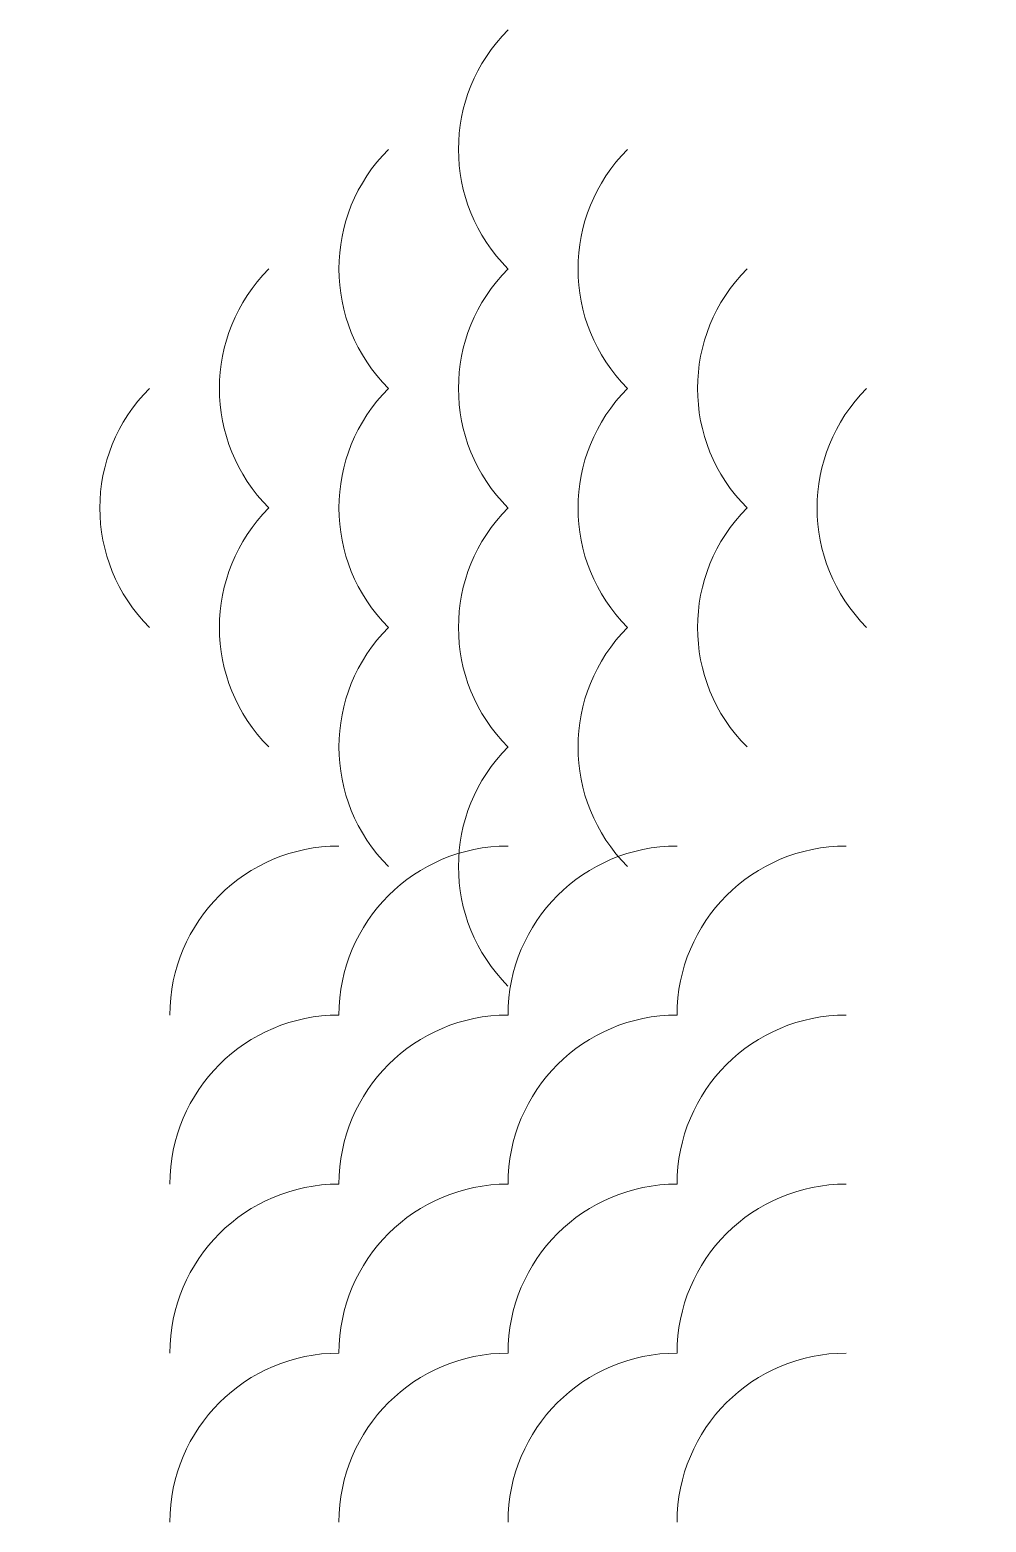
# Model space of a CAD drawing. Header units: millimetres. Extents: x -83 to 483, y 0 to 883.
import ezdxf

# ---------------------------------------------------------------- set-up
doc = ezdxf.new("R2010")
doc.units = ezdxf.units.MM
doc.layers.get('0').update_dxf_attribs({"linetype": 'CONTINUOUS', "lineweight": 0})

# ---------------------------------------------------------------- blocks, each defined once
blk = doc.blocks.new('k')
blk.add_arc((0, 0), 100, 90, 180)
blk = doc.blocks.new('k2')
for p in [(0, -100), (100, -100)]:
    blk.add_blockref('k', p)
blk = doc.blocks.new('k3')
for p in [(0, 100), (0, 0)]:
    blk.add_blockref('k2', p)
blk = doc.blocks.new('k4')
for p in [(-100, 300), (-100, 100)]:
    blk.add_blockref('k3', p)
blk = doc.blocks.new('k5')
for p in [(0, -200), (200, -200)]:
    blk.add_blockref('k4', p)

msp = doc.modelspace()

# ---------------------------------------------------------------- block references
at = {"rotation": 45}
msp.add_blockref('k5', (200, 600), dxfattribs=at)
msp.add_blockref('k5', (200, 200))

doc.saveas('drawing.dxf')
